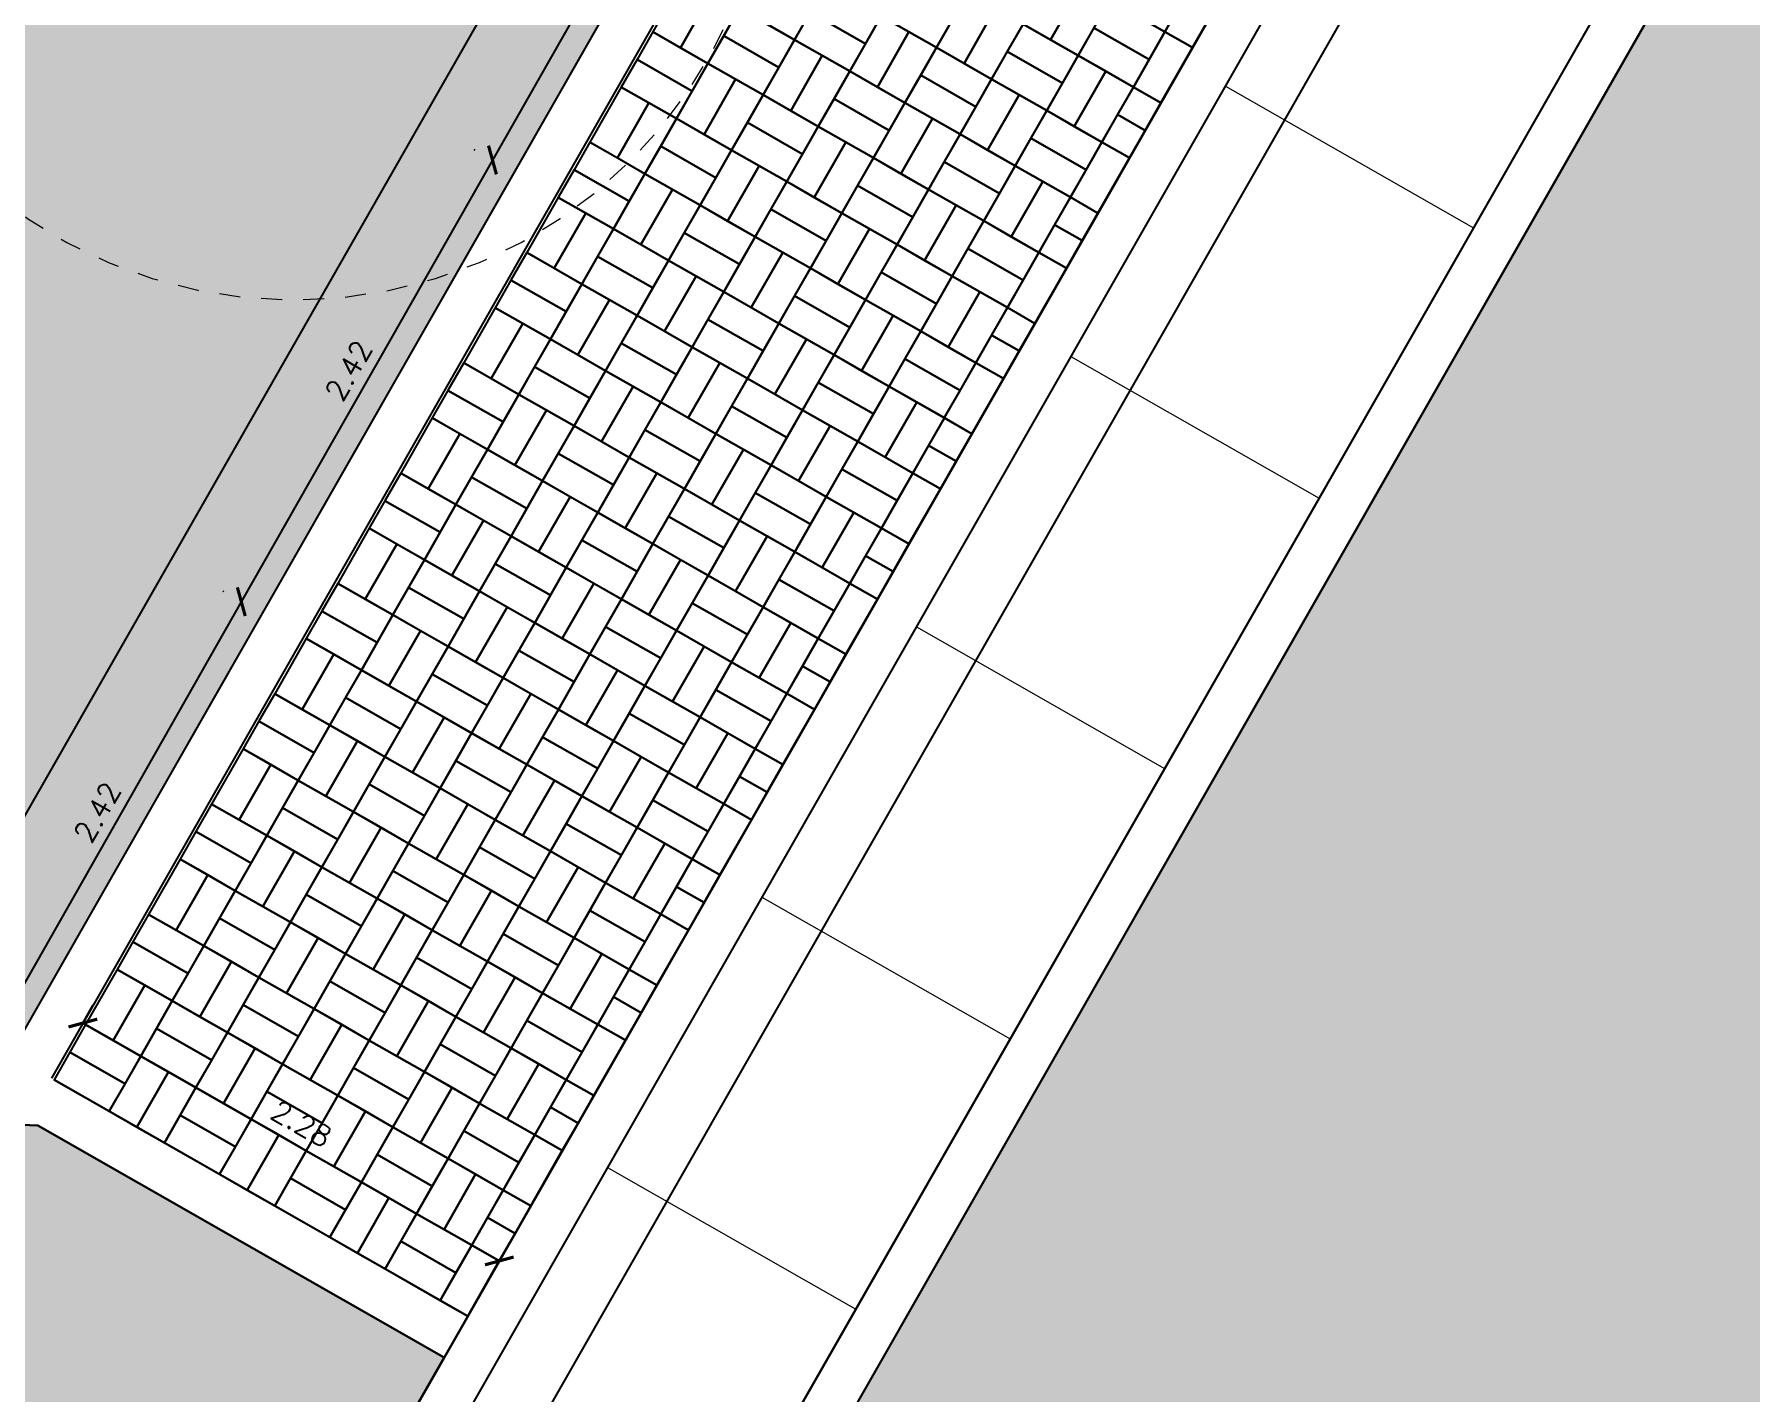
# Model space of a CAD drawing. Header units: millimetres. Extents: x 460 to 723, y 360 to 962.
# Drawn here: x 583.04 to 591.2, y 558.81 to 565.27 of the extents above; entities that cross this region are included whole.
import ezdxf

# ---------------------------------------------------------------- set-up
doc = ezdxf.new("R2010")
doc.units = ezdxf.units.MM
doc.linetypes.add('DASHED2', pattern=[0.375, 0.25, -0.125])
doc.layers.get('0').update_dxf_attribs({"true_color": 0xc2ced6})
for name, color, linetype in [('00_Lotes', 224, 'Continuous'), ('0_HATCH_VEREDA', 253, 'Continuous'), ('_P_ARQ', 7, 'Continuous'), ('C-ROAD', 7, 'Continuous'), ('G-ACOTADO LOTES', 251, 'Continuous')]:
    doc.layers.add(name, color=color, linetype=linetype)
for name, color, linetype, lineweight in [('Menorca-Parques-A-Arboles', 74, 'Continuous', 18), ('Menorca-Parques-A-Bruñas', 252, 'Continuous', 5), ('Menorca-Parques-A-Proyeccion', 9, 'DASHED2', 9)]:
    doc.layers.add(name, color=color, linetype=linetype, lineweight=lineweight)
doc.styles.add('01COTAS', font='romans.shx')
doc.dimstyles.new('DIM-50-PLANTA', dxfattribs={"dimscale": 0.05, "dimtxt": 2, "dimasz": 2, "dimexe": 2, "dimexo": 2, "dimgap": 1, "dimtad": 1, "dimzin": 4, "dimdsep": 46, "dimtxsty": '01COTAS', "dimblk": 'ARCHTICK', "dimcen": 25, "dimclrd": 256, "dimclre": 256, "dimclrt": 2, "dimadec": 0, "dimazin": 3, "dimtfac": 1, "dimtmove": 2, "dimatfit": 3, "dimfxl": 2, "dimtolj": 1, "dimtzin": 0, "dimarcsym": 0})

# ---------------------------------------------------------------- blocks, each defined once
blk = doc.blocks.new('cancha de fronton')
at = {"true_color": 0x93404e, "transparency": 33554618}
h = blk.add_hatch(color=15, dxfattribs=at)
h.dxf.hatch_style = 1
h.paths.add_polyline_path([(313337.1087, 8610018.7388), (313323.9713, 8610015.2221), (313328.2379, 8609999.2833), (313331.1359, 8610000.059), (313328.0329, 8610011.6509), (313335.3744, 8610013.6161), (313338.4774, 8610002.0243), (313341.3754, 8610002.8)])
at = {"layer": '_P_ARQ'}
blk.add_line((313323.9713, 8610015.2221), (313337.1087, 8610018.7388), dxfattribs=at)
at = {"layer": '_P_ARQ', "linetype": 'Continuous', "elevation": 6.8006}
blk.add_lwpolyline([(313337.1087, 8610018.7388), (313323.9713, 8610015.2221), (313328.2379, 8609999.2833), (313331.1359, 8610000.059), (313328.0329, 8610011.6509), (313335.3744, 8610013.6161), (313338.4774, 8610002.0243), (313341.3754, 8610002.8)], close=True, dxfattribs=at)
blk = doc.blocks.new('block de adoquin 2')
at = {"layer": '0_HATCH_VEREDA', "elevation": -6.8006}
for points in [[(311096.1001, 8611288.2044), (311096.2001, 8611288.2049), (311096.1992, 8611288.4049), (311096.0992, 8611288.4044)], [(311096.2001, 8611288.2049), (311096.3001, 8611288.2053), (311096.2992, 8611288.4053), (311096.1992, 8611288.4049)], [(311096.2992, 8611288.4053), (311096.2997, 8611288.3053), (311096.4997, 8611288.3063), (311096.4992, 8611288.4063)], [(311096.5001, 8611288.2063), (311096.6001, 8611288.2067), (311096.5992, 8611288.4067), (311096.4992, 8611288.4063)], [(311096.6001, 8611288.2067), (311096.7001, 8611288.2072), (311096.6992, 8611288.4072), (311096.5992, 8611288.4067)], [(311096.6992, 8611288.4072), (311096.6997, 8611288.3072), (311096.8997, 8611288.3081), (311096.8992, 8611288.4081)], [(311096.9001, 8611288.2081), (311097.0001, 8611288.2086), (311096.9992, 8611288.4086), (311096.8992, 8611288.4081)], [(311097.0001, 8611288.2086), (311097.1001, 8611288.2091), (311097.0992, 8611288.4091), (311096.9992, 8611288.4086)], [(311097.0992, 8611288.4091), (311097.0997, 8611288.3091), (311097.2997, 8611288.31), (311097.2992, 8611288.41)], [(311097.3001, 8611288.21), (311097.4001, 8611288.2105), (311097.3992, 8611288.4105), (311097.2992, 8611288.41)], [(311097.4001, 8611288.2105), (311097.5001, 8611288.211), (311097.4992, 8611288.411), (311097.3992, 8611288.4105)], [(311097.5992, 8611288.4114), (311097.4992, 8611288.411), (311097.4997, 8611288.311), (311097.5997, 8611288.3114)], [(311096.2997, 8611288.3053), (311096.3001, 8611288.2053), (311096.5001, 8611288.2063), (311096.4997, 8611288.3063)], [(311096.6997, 8611288.3072), (311096.7001, 8611288.2072), (311096.9001, 8611288.2081), (311096.8997, 8611288.3081)], [(311097.0997, 8611288.3091), (311097.1001, 8611288.2091), (311097.3001, 8611288.21), (311097.2997, 8611288.31)], [(311097.5997, 8611288.3114), (311097.4997, 8611288.311), (311097.5001, 8611288.211), (311097.6001, 8611288.2114)], [(311096.1001, 8611288.2044), (311096.1006, 8611288.1044), (311096.3006, 8611288.1053), (311096.3001, 8611288.2053)], [(311096.3011, 8611288.0053), (311096.4011, 8611288.0058), (311096.4001, 8611288.2058), (311096.3001, 8611288.2053)], [(311096.4011, 8611288.0058), (311096.5011, 8611288.0063), (311096.5001, 8611288.2063), (311096.4001, 8611288.2058)], [(311096.5001, 8611288.2063), (311096.5006, 8611288.1063), (311096.7006, 8611288.1072), (311096.7001, 8611288.2072)], [(311096.7011, 8611288.0072), (311096.8011, 8611288.0077), (311096.8001, 8611288.2077), (311096.7001, 8611288.2072)], [(311096.8011, 8611288.0077), (311096.9011, 8611288.0081), (311096.9001, 8611288.2081), (311096.8001, 8611288.2077)], [(311096.9001, 8611288.2081), (311096.9006, 8611288.1081), (311097.1006, 8611288.1091), (311097.1001, 8611288.2091)], [(311097.1011, 8611288.0091), (311097.2011, 8611288.0096), (311097.2001, 8611288.2096), (311097.1001, 8611288.2091)], [(311097.2011, 8611288.0096), (311097.3011, 8611288.01), (311097.3001, 8611288.21), (311097.2001, 8611288.2096)], [(311097.3001, 8611288.21), (311097.3006, 8611288.11), (311097.5006, 8611288.111), (311097.5001, 8611288.211)], [(311097.5011, 8611288.011), (311097.6011, 8611288.0114), (311097.6001, 8611288.2114), (311097.5001, 8611288.211)], [(311096.5006, 8611288.1063), (311096.5011, 8611288.0063), (311096.7011, 8611288.0072), (311096.7006, 8611288.1072)], [(311096.9006, 8611288.1081), (311096.9011, 8611288.0081), (311097.1011, 8611288.0091), (311097.1006, 8611288.1091)], [(311097.3006, 8611288.11), (311097.3011, 8611288.01), (311097.5011, 8611288.011), (311097.5006, 8611288.111)], [(311096.1006, 8611288.1044), (311096.1011, 8611288.0044), (311096.3011, 8611288.0053), (311096.3006, 8611288.1053)], [(311096.102, 8611287.8044), (311096.202, 8611287.8049), (311096.2011, 8611288.0049), (311096.1011, 8611288.0044)], [(311096.202, 8611287.8049), (311096.302, 8611287.8053), (311096.3011, 8611288.0053), (311096.2011, 8611288.0049)], [(311096.3011, 8611288.0053), (311096.3015, 8611287.9053), (311096.5015, 8611287.9063), (311096.5011, 8611288.0063)], [(311096.502, 8611287.8063), (311096.602, 8611287.8067), (311096.6011, 8611288.0067), (311096.5011, 8611288.0063)], [(311096.602, 8611287.8067), (311096.702, 8611287.8072), (311096.7011, 8611288.0072), (311096.6011, 8611288.0067)], [(311096.7011, 8611288.0072), (311096.7015, 8611287.9072), (311096.9015, 8611287.9081), (311096.9011, 8611288.0081)], [(311096.902, 8611287.8082), (311097.002, 8611287.8086), (311097.0011, 8611288.0086), (311096.9011, 8611288.0081)], [(311097.002, 8611287.8086), (311097.102, 8611287.8091), (311097.1011, 8611288.0091), (311097.0011, 8611288.0086)], [(311097.1011, 8611288.0091), (311097.1015, 8611287.9091), (311097.3015, 8611287.91), (311097.3011, 8611288.01)], [(311097.302, 8611287.81), (311097.402, 8611287.8105), (311097.4011, 8611288.0105), (311097.3011, 8611288.01)], [(311097.402, 8611287.8105), (311097.502, 8611287.811), (311097.5011, 8611288.011), (311097.4011, 8611288.0105)], [(311097.6011, 8611288.0114), (311097.5011, 8611288.011), (311097.5015, 8611287.911), (311097.6015, 8611287.9114)], [(311096.3015, 8611287.9053), (311096.302, 8611287.8053), (311096.502, 8611287.8063), (311096.5015, 8611287.9063)], [(311096.7015, 8611287.9072), (311096.702, 8611287.8072), (311096.902, 8611287.8082), (311096.9015, 8611287.9081)], [(311097.1015, 8611287.9091), (311097.102, 8611287.8091), (311097.302, 8611287.81), (311097.3015, 8611287.91)], [(311097.6015, 8611287.9114), (311097.5015, 8611287.911), (311097.502, 8611287.811), (311097.602, 8611287.8114)], [(311096.102, 8611287.8044), (311096.1025, 8611287.7044), (311096.3025, 8611287.7053), (311096.302, 8611287.8053)], [(311096.303, 8611287.6053), (311096.403, 8611287.6058), (311096.402, 8611287.8058), (311096.302, 8611287.8053)], [(311096.403, 8611287.6058), (311096.503, 8611287.6063), (311096.502, 8611287.8063), (311096.402, 8611287.8058)], [(311096.502, 8611287.8063), (311096.5025, 8611287.7063), (311096.7025, 8611287.7072), (311096.702, 8611287.8072)], [(311096.7029, 8611287.6072), (311096.8029, 8611287.6077), (311096.802, 8611287.8077), (311096.702, 8611287.8072)], [(311096.8029, 8611287.6077), (311096.9029, 8611287.6082), (311096.902, 8611287.8082), (311096.802, 8611287.8077)], [(311096.902, 8611287.8082), (311096.9025, 8611287.7082), (311097.1025, 8611287.7091), (311097.102, 8611287.8091)], [(311097.1029, 8611287.6091), (311097.2029, 8611287.6096), (311097.202, 8611287.8096), (311097.102, 8611287.8091)], [(311097.2029, 8611287.6096), (311097.3029, 8611287.61), (311097.302, 8611287.81), (311097.202, 8611287.8096)], [(311097.302, 8611287.81), (311097.3025, 8611287.71), (311097.5025, 8611287.711), (311097.502, 8611287.811)], [(311097.5029, 8611287.611), (311097.6029, 8611287.6114), (311097.602, 8611287.8114), (311097.502, 8611287.811)], [(311096.1025, 8611287.7044), (311096.103, 8611287.6044), (311096.303, 8611287.6053), (311096.3025, 8611287.7053)], [(311096.5025, 8611287.7063), (311096.503, 8611287.6063), (311096.7029, 8611287.6072), (311096.7025, 8611287.7072)], [(311096.9025, 8611287.7082), (311096.9029, 8611287.6082), (311097.1029, 8611287.6091), (311097.1025, 8611287.7091)], [(311097.3025, 8611287.71), (311097.3029, 8611287.61), (311097.5029, 8611287.611), (311097.5025, 8611287.711)], [(311096.1039, 8611287.4044), (311096.2039, 8611287.4049), (311096.203, 8611287.6049), (311096.103, 8611287.6044)], [(311096.2039, 8611287.4049), (311096.3039, 8611287.4053), (311096.303, 8611287.6053), (311096.203, 8611287.6049)], [(311096.303, 8611287.6053), (311096.3034, 8611287.5053), (311096.5034, 8611287.5063), (311096.503, 8611287.6063)], [(311096.5039, 8611287.4063), (311096.6039, 8611287.4067), (311096.6029, 8611287.6067), (311096.503, 8611287.6063)], [(311096.6039, 8611287.4067), (311096.7039, 8611287.4072), (311096.7029, 8611287.6072), (311096.6029, 8611287.6067)], [(311096.7029, 8611287.6072), (311096.7034, 8611287.5072), (311096.9034, 8611287.5082), (311096.9029, 8611287.6082)], [(311096.9039, 8611287.4082), (311097.0039, 8611287.4086), (311097.0029, 8611287.6086), (311096.9029, 8611287.6082)], [(311097.0039, 8611287.4086), (311097.1039, 8611287.4091), (311097.1029, 8611287.6091), (311097.0029, 8611287.6086)], [(311097.1029, 8611287.6091), (311097.1034, 8611287.5091), (311097.3034, 8611287.51), (311097.3029, 8611287.61)], [(311097.3039, 8611287.41), (311097.4039, 8611287.4105), (311097.4029, 8611287.6105), (311097.3029, 8611287.61)], [(311097.4039, 8611287.4105), (311097.5039, 8611287.411), (311097.5029, 8611287.611), (311097.4029, 8611287.6105)], [(311097.6029, 8611287.6114), (311097.5029, 8611287.611), (311097.5034, 8611287.511), (311097.6034, 8611287.5114)], [(311096.3034, 8611287.5053), (311096.3039, 8611287.4053), (311096.5039, 8611287.4063), (311096.5034, 8611287.5063)], [(311096.7034, 8611287.5072), (311096.7039, 8611287.4072), (311096.9039, 8611287.4082), (311096.9034, 8611287.5082)], [(311097.1034, 8611287.5091), (311097.1039, 8611287.4091), (311097.3039, 8611287.41), (311097.3034, 8611287.51)], [(311097.6034, 8611287.5114), (311097.5034, 8611287.511), (311097.5039, 8611287.411), (311097.6039, 8611287.4114)], [(311096.1039, 8611287.4044), (311096.1044, 8611287.3044), (311096.3044, 8611287.3053), (311096.3039, 8611287.4053)], [(311096.3048, 8611287.2053), (311096.4048, 8611287.2058), (311096.4039, 8611287.4058), (311096.3039, 8611287.4053)], [(311096.4048, 8611287.2058), (311096.5048, 8611287.2063), (311096.5039, 8611287.4063), (311096.4039, 8611287.4058)], [(311096.5039, 8611287.4063), (311096.5044, 8611287.3063), (311096.7044, 8611287.3072), (311096.7039, 8611287.4072)], [(311096.7048, 8611287.2072), (311096.8048, 8611287.2077), (311096.8039, 8611287.4077), (311096.7039, 8611287.4072)], [(311096.8048, 8611287.2077), (311096.9048, 8611287.2082), (311096.9039, 8611287.4082), (311096.8039, 8611287.4077)], [(311096.9039, 8611287.4082), (311096.9044, 8611287.3082), (311097.1044, 8611287.3091), (311097.1039, 8611287.4091)], [(311097.1048, 8611287.2091), (311097.2048, 8611287.2096), (311097.2039, 8611287.4096), (311097.1039, 8611287.4091)], [(311097.2048, 8611287.2096), (311097.3048, 8611287.21), (311097.3039, 8611287.41), (311097.2039, 8611287.4096)], [(311097.3039, 8611287.41), (311097.3043, 8611287.31), (311097.5043, 8611287.311), (311097.5039, 8611287.411)], [(311097.5048, 8611287.211), (311097.6048, 8611287.2114), (311097.6039, 8611287.4114), (311097.5039, 8611287.411)], [(311096.1044, 8611287.3044), (311096.1048, 8611287.2044), (311096.3048, 8611287.2053), (311096.3044, 8611287.3053)], [(311096.5044, 8611287.3063), (311096.5048, 8611287.2063), (311096.7048, 8611287.2072), (311096.7044, 8611287.3072)], [(311096.9044, 8611287.3082), (311096.9048, 8611287.2082), (311097.1048, 8611287.2091), (311097.1044, 8611287.3091)], [(311097.3043, 8611287.31), (311097.3048, 8611287.21), (311097.5048, 8611287.211), (311097.5043, 8611287.311)], [(311096.1058, 8611287.0044), (311096.2058, 8611287.0049), (311096.2048, 8611287.2049), (311096.1048, 8611287.2044)], [(311096.2058, 8611287.0049), (311096.3058, 8611287.0053), (311096.3048, 8611287.2053), (311096.2048, 8611287.2049)], [(311096.3048, 8611287.2053), (311096.3053, 8611287.1053), (311096.5053, 8611287.1063), (311096.5048, 8611287.2063)], [(311096.5058, 8611287.0063), (311096.6058, 8611287.0068), (311096.6048, 8611287.2068), (311096.5048, 8611287.2063)], [(311096.6058, 8611287.0068), (311096.7058, 8611287.0072), (311096.7048, 8611287.2072), (311096.6048, 8611287.2068)], [(311096.7048, 8611287.2072), (311096.7053, 8611287.1072), (311096.9053, 8611287.1082), (311096.9048, 8611287.2082)], [(311096.9058, 8611287.0082), (311097.0058, 8611287.0086), (311097.0048, 8611287.2086), (311096.9048, 8611287.2082)], [(311097.0058, 8611287.0086), (311097.1058, 8611287.0091), (311097.1048, 8611287.2091), (311097.0048, 8611287.2086)], [(311097.1048, 8611287.2091), (311097.1053, 8611287.1091), (311097.3053, 8611287.11), (311097.3048, 8611287.21)], [(311097.3058, 8611287.01), (311097.4058, 8611287.0105), (311097.4048, 8611287.2105), (311097.3048, 8611287.21)], [(311097.4058, 8611287.0105), (311097.5058, 8611287.011), (311097.5048, 8611287.211), (311097.4048, 8611287.2105)], [(311097.6048, 8611287.2114), (311097.5048, 8611287.211), (311097.5053, 8611287.111), (311097.6053, 8611287.1114)], [(311096.3053, 8611287.1053), (311096.3058, 8611287.0053), (311096.5058, 8611287.0063), (311096.5053, 8611287.1063)], [(311096.7053, 8611287.1072), (311096.7058, 8611287.0072), (311096.9058, 8611287.0082), (311096.9053, 8611287.1082)], [(311097.1053, 8611287.1091), (311097.1058, 8611287.0091), (311097.3058, 8611287.01), (311097.3053, 8611287.11)], [(311097.6053, 8611287.1114), (311097.5053, 8611287.111), (311097.5058, 8611287.011), (311097.6058, 8611287.0114)], [(311096.1058, 8611287.0044), (311096.1062, 8611286.9044), (311096.3062, 8611286.9053), (311096.3058, 8611287.0053)], [(311096.3067, 8611286.8053), (311096.4067, 8611286.8058), (311096.4058, 8611287.0058), (311096.3058, 8611287.0053)], [(311096.4067, 8611286.8058), (311096.5067, 8611286.8063), (311096.5058, 8611287.0063), (311096.4058, 8611287.0058)], [(311096.5058, 8611287.0063), (311096.5062, 8611286.9063), (311096.7062, 8611286.9072), (311096.7058, 8611287.0072)], [(311096.7067, 8611286.8072), (311096.8067, 8611286.8077), (311096.8058, 8611287.0077), (311096.7058, 8611287.0072)], [(311096.8067, 8611286.8077), (311096.9067, 8611286.8082), (311096.9058, 8611287.0082), (311096.8058, 8611287.0077)], [(311096.9058, 8611287.0082), (311096.9062, 8611286.9082), (311097.1062, 8611286.9091), (311097.1058, 8611287.0091)], [(311097.1067, 8611286.8091), (311097.2067, 8611286.8096), (311097.2058, 8611287.0096), (311097.1058, 8611287.0091)], [(311097.2067, 8611286.8096), (311097.3067, 8611286.81), (311097.3058, 8611287.01), (311097.2058, 8611287.0096)], [(311097.3058, 8611287.01), (311097.3062, 8611286.91), (311097.5062, 8611286.911), (311097.5058, 8611287.011)], [(311097.5067, 8611286.811), (311097.6067, 8611286.8114), (311097.6058, 8611287.0114), (311097.5058, 8611287.011)], [(311096.1062, 8611286.9044), (311096.1067, 8611286.8044), (311096.3067, 8611286.8053), (311096.3062, 8611286.9053)], [(311096.5062, 8611286.9063), (311096.5067, 8611286.8063), (311096.7067, 8611286.8072), (311096.7062, 8611286.9072)], [(311096.9062, 8611286.9082), (311096.9067, 8611286.8082), (311097.1067, 8611286.8091), (311097.1062, 8611286.9091)], [(311097.3062, 8611286.91), (311097.3067, 8611286.81), (311097.5067, 8611286.811), (311097.5062, 8611286.911)]]:
    blk.add_lwpolyline(points, close=True, dxfattribs=at)
blk = doc.blocks.new('BLOCK ADOQUIN ROJO 3')
at = {"layer": 'C-ROAD', "color": 244, "linetype": 'Continuous', "transparency": 33554687, "elevation": -6.8006}
for points in [[(311100.7103, 8611290.9814), (311100.7969, 8611290.9315), (311100.8969, 8611291.1047), (311100.8103, 8611291.1547)], [(311100.7969, 8611290.9315), (311100.8835, 8611290.8815), (311100.9835, 8611291.0547), (311100.8969, 8611291.1047)], [(311100.9835, 8611291.0547), (311100.9335, 8611290.9681), (311101.1067, 8611290.8681), (311101.1567, 8611290.9547)], [(311100.7103, 8611290.9814), (311100.6603, 8611290.8948), (311100.8335, 8611290.7948), (311100.8835, 8611290.8815)], [(311100.9335, 8611290.9681), (311100.8835, 8611290.8815), (311101.0567, 8611290.7815), (311101.1067, 8611290.8681)], [(311101.0567, 8611290.7815), (311101.1433, 8611290.7315), (311101.2433, 8611290.9047), (311101.1567, 8611290.9547)], [(311100.6603, 8611290.8948), (311100.6103, 8611290.8082), (311100.7835, 8611290.7082), (311100.8335, 8611290.7948)], [(311100.7835, 8611290.7082), (311100.8701, 8611290.6582), (311100.9701, 8611290.8315), (311100.8835, 8611290.8815)], [(311101.1433, 8611290.7315), (311101.2299, 8611290.6815), (311101.3299, 8611290.8547), (311101.2433, 8611290.9047)], [(311100.5103, 8611290.635), (311100.5969, 8611290.585), (311100.6969, 8611290.7582), (311100.6103, 8611290.8082)], [(311100.8701, 8611290.6582), (311100.9567, 8611290.6083), (311101.0567, 8611290.7815), (311100.9701, 8611290.8315)], [(311101.3299, 8611290.8547), (311101.2799, 8611290.7681), (311101.4531, 8611290.6681), (311101.5031, 8611290.7547)], [(311100.5969, 8611290.585), (311100.6835, 8611290.535), (311100.7835, 8611290.7082), (311100.6969, 8611290.7582)], [(311101.0567, 8611290.7815), (311101.0067, 8611290.6949), (311101.1799, 8611290.5949), (311101.2299, 8611290.6815)], [(311101.2799, 8611290.7681), (311101.2299, 8611290.6815), (311101.4031, 8611290.5815), (311101.4531, 8611290.6681)], [(311101.4031, 8611290.5815), (311101.4897, 8611290.5315), (311101.5897, 8611290.7047), (311101.5031, 8611290.7547)], [(311100.7835, 8611290.7082), (311100.7335, 8611290.6216), (311100.9067, 8611290.5216), (311100.9567, 8611290.6083)], [(311101.4897, 8611290.5315), (311101.5763, 8611290.4815), (311101.6763, 8611290.6547), (311101.5897, 8611290.7047)], [(311101.0067, 8611290.6949), (311100.9567, 8611290.6083), (311101.1299, 8611290.5083), (311101.1799, 8611290.5949)], [(311101.1299, 8611290.5083), (311101.2165, 8611290.4583), (311101.3165, 8611290.6315), (311101.2299, 8611290.6815)], [(311101.6763, 8611290.6547), (311101.6263, 8611290.5681), (311101.7996, 8611290.4681), (311101.8495, 8611290.5547)], [(311100.5103, 8611290.635), (311100.4603, 8611290.5484), (311100.6335, 8611290.4484), (311100.6835, 8611290.535)], [(311100.7335, 8611290.6216), (311100.6835, 8611290.535), (311100.8567, 8611290.435), (311100.9067, 8611290.5216)], [(311100.8567, 8611290.435), (311100.9433, 8611290.385), (311101.0433, 8611290.5583), (311100.9567, 8611290.6083)], [(311101.2165, 8611290.4583), (311101.3031, 8611290.4083), (311101.4031, 8611290.5815), (311101.3165, 8611290.6315)], [(311100.4603, 8611290.5484), (311100.4103, 8611290.4618), (311100.5835, 8611290.3618), (311100.6335, 8611290.4484)], [(311100.9433, 8611290.385), (311101.0299, 8611290.3351), (311101.1299, 8611290.5083), (311101.0433, 8611290.5583)], [(311101.4031, 8611290.5815), (311101.3531, 8611290.4949), (311101.5264, 8611290.3949), (311101.5763, 8611290.4815)], [(311101.6263, 8611290.5681), (311101.5763, 8611290.4815), (311101.7496, 8611290.3815), (311101.7996, 8611290.4681)], [(311101.7496, 8611290.3815), (311101.8362, 8611290.3315), (311101.9362, 8611290.5047), (311101.8495, 8611290.5547)], [(311100.5835, 8611290.3618), (311100.6701, 8611290.3118), (311100.7701, 8611290.485), (311100.6835, 8611290.535)], [(311100.6701, 8611290.3118), (311100.7567, 8611290.2618), (311100.8567, 8611290.435), (311100.7701, 8611290.485)], [(311101.1299, 8611290.5083), (311101.0799, 8611290.4217), (311101.2531, 8611290.3217), (311101.3031, 8611290.4083)], [(311101.3531, 8611290.4949), (311101.3031, 8611290.4083), (311101.4764, 8611290.3083), (311101.5264, 8611290.3949)], [(311101.8362, 8611290.3315), (311101.9228, 8611290.2815), (311102.0228, 8611290.4547), (311101.9362, 8611290.5047)], [(311100.3103, 8611290.2886), (311100.3969, 8611290.2386), (311100.4969, 8611290.4118), (311100.4103, 8611290.4618)], [(311100.8567, 8611290.435), (311100.8067, 8611290.3484), (311100.9799, 8611290.2484), (311101.0299, 8611290.3351)], [(311101.4764, 8611290.3083), (311101.563, 8611290.2583), (311101.663, 8611290.4315), (311101.5763, 8611290.4815)], [(311101.563, 8611290.2583), (311101.6496, 8611290.2083), (311101.7496, 8611290.3815), (311101.663, 8611290.4315)], [(311102.1094, 8611290.4047), (311102.0228, 8611290.4547), (311101.9728, 8611290.3681), (311102.0594, 8611290.3181)], [(311100.3969, 8611290.2386), (311100.4835, 8611290.1886), (311100.5835, 8611290.3618), (311100.4969, 8611290.4118)], [(311101.0799, 8611290.4217), (311101.0299, 8611290.3351), (311101.2032, 8611290.2351), (311101.2531, 8611290.3217)], [(311101.2032, 8611290.2351), (311101.2898, 8611290.1851), (311101.3898, 8611290.3583), (311101.3031, 8611290.4083)], [(311101.7496, 8611290.3815), (311101.6996, 8611290.2949), (311101.8728, 8611290.1949), (311101.9228, 8611290.2815)], [(311100.5835, 8611290.3618), (311100.5335, 8611290.2752), (311100.7067, 8611290.1752), (311100.7567, 8611290.2618)], [(311100.8067, 8611290.3484), (311100.7567, 8611290.2618), (311100.93, 8611290.1618), (311100.9799, 8611290.2484)], [(311100.93, 8611290.1618), (311101.0166, 8611290.1118), (311101.1165, 8611290.2851), (311101.0299, 8611290.3351)], [(311101.2898, 8611290.1851), (311101.3764, 8611290.1351), (311101.4764, 8611290.3083), (311101.3898, 8611290.3583)], [(311102.0594, 8611290.3181), (311101.9728, 8611290.3681), (311101.9228, 8611290.2815), (311102.0094, 8611290.2315)], [(311100.3103, 8611290.2886), (311100.2603, 8611290.202), (311100.4335, 8611290.102), (311100.4835, 8611290.1886)], [(311100.5335, 8611290.2752), (311100.4835, 8611290.1886), (311100.6568, 8611290.0886), (311100.7067, 8611290.1752)], [(311101.0166, 8611290.1118), (311101.1032, 8611290.0619), (311101.2032, 8611290.2351), (311101.1165, 8611290.2851)], [(311101.4764, 8611290.3083), (311101.4264, 8611290.2217), (311101.5996, 8611290.1217), (311101.6496, 8611290.2083)], [(311101.6996, 8611290.2949), (311101.6496, 8611290.2083), (311101.8228, 8611290.1083), (311101.8728, 8611290.1949)], [(311101.8228, 8611290.1083), (311101.9094, 8611290.0583), (311102.0094, 8611290.2315), (311101.9228, 8611290.2815)], [(311100.6568, 8611290.0886), (311100.7434, 8611290.0386), (311100.8433, 8611290.2118), (311100.7567, 8611290.2618)], [(311101.2032, 8611290.2351), (311101.1532, 8611290.1485), (311101.3264, 8611290.0485), (311101.3764, 8611290.1351)], [(311101.4264, 8611290.2217), (311101.3764, 8611290.1351), (311101.5496, 8611290.0351), (311101.5996, 8611290.1217)], [(311100.2603, 8611290.202), (311100.2103, 8611290.1154), (311100.3836, 8611290.0154), (311100.4335, 8611290.102)], [(311100.3836, 8611290.0154), (311100.4702, 8611289.9654), (311100.5701, 8611290.1386), (311100.4835, 8611290.1886)], [(311100.7434, 8611290.0386), (311100.83, 8611289.9886), (311100.93, 8611290.1618), (311100.8433, 8611290.2118)], [(311100.93, 8611290.1618), (311100.88, 8611290.0752), (311101.0532, 8611289.9752), (311101.1032, 8611290.0619)], [(311101.5496, 8611290.0351), (311101.6362, 8611289.9851), (311101.7362, 8611290.1583), (311101.6496, 8611290.2083)], [(311100.1104, 8611289.9422), (311100.197, 8611289.8922), (311100.2969, 8611290.0654), (311100.2103, 8611290.1154)], [(311100.4702, 8611289.9654), (311100.5568, 8611289.9154), (311100.6568, 8611290.0886), (311100.5701, 8611290.1386)], [(311101.1532, 8611290.1485), (311101.1032, 8611290.0619), (311101.2764, 8611289.9619), (311101.3264, 8611290.0485)], [(311101.2764, 8611289.9619), (311101.363, 8611289.9119), (311101.463, 8611290.0851), (311101.3764, 8611290.1351)], [(311101.6362, 8611289.9851), (311101.7228, 8611289.9351), (311101.8228, 8611290.1083), (311101.7362, 8611290.1583)], [(311101.9094, 8611290.0583), (311101.8228, 8611290.1083), (311101.7728, 8611290.0217), (311101.8594, 8611289.9717)], [(311100.197, 8611289.8922), (311100.2836, 8611289.8422), (311100.3836, 8611290.0154), (311100.2969, 8611290.0654)], [(311100.6568, 8611290.0886), (311100.6068, 8611290.002), (311100.78, 8611289.902), (311100.83, 8611289.9886)], [(311100.88, 8611290.0752), (311100.83, 8611289.9886), (311101.0032, 8611289.8886), (311101.0532, 8611289.9752)], [(311101.0032, 8611289.8886), (311101.0898, 8611289.8386), (311101.1898, 8611290.0119), (311101.1032, 8611290.0619)], [(311101.363, 8611289.9119), (311101.4496, 8611289.8619), (311101.5496, 8611290.0351), (311101.463, 8611290.0851)], [(311100.3836, 8611290.0154), (311100.3336, 8611289.9288), (311100.5068, 8611289.8288), (311100.5568, 8611289.9154)], [(311100.6068, 8611290.002), (311100.5568, 8611289.9154), (311100.73, 8611289.8154), (311100.78, 8611289.902)], [(311101.0898, 8611289.8386), (311101.1764, 8611289.7887), (311101.2764, 8611289.9619), (311101.1898, 8611290.0119)], [(311101.5496, 8611290.0351), (311101.4996, 8611289.9485), (311101.6728, 8611289.8485), (311101.7228, 8611289.9351)], [(311101.8594, 8611289.9717), (311101.7728, 8611290.0217), (311101.7228, 8611289.9351), (311101.8094, 8611289.8851)], [(311100.73, 8611289.8154), (311100.8166, 8611289.7654), (311100.9166, 8611289.9386), (311100.83, 8611289.9886)], [(311101.2764, 8611289.9619), (311101.2264, 8611289.8753), (311101.3996, 8611289.7753), (311101.4496, 8611289.8619)], [(311101.4996, 8611289.9485), (311101.4496, 8611289.8619), (311101.6228, 8611289.7619), (311101.6728, 8611289.8485)], [(311100.1104, 8611289.9422), (311100.0604, 8611289.8556), (311100.2336, 8611289.7556), (311100.2836, 8611289.8422)], [(311100.3336, 8611289.9288), (311100.2836, 8611289.8422), (311100.4568, 8611289.7422), (311100.5068, 8611289.8288)], [(311100.4568, 8611289.7422), (311100.5434, 8611289.6922), (311100.6434, 8611289.8654), (311100.5568, 8611289.9154)], [(311100.8166, 8611289.7654), (311100.9032, 8611289.7154), (311101.0032, 8611289.8886), (311100.9166, 8611289.9386)], [(311101.6228, 8611289.7619), (311101.7094, 8611289.7119), (311101.8094, 8611289.8851), (311101.7228, 8611289.9351)], [(311100.0604, 8611289.8556), (311100.0104, 8611289.769), (311100.1836, 8611289.669), (311100.2336, 8611289.7556)], [(311100.1836, 8611289.669), (311100.2702, 8611289.619), (311100.3702, 8611289.7922), (311100.2836, 8611289.8422)], [(311100.5434, 8611289.6922), (311100.63, 8611289.6422), (311100.73, 8611289.8154), (311100.6434, 8611289.8654)], [(311101.0032, 8611289.8886), (311100.9532, 8611289.802), (311101.1264, 8611289.702), (311101.1764, 8611289.7887)], [(311101.2264, 8611289.8753), (311101.1764, 8611289.7887), (311101.3496, 8611289.6887), (311101.3996, 8611289.7753)], [(311101.3496, 8611289.6887), (311101.4362, 8611289.6387), (311101.5362, 8611289.8119), (311101.4496, 8611289.8619)], [(311100.2702, 8611289.619), (311100.3568, 8611289.569), (311100.4568, 8611289.7422), (311100.3702, 8611289.7922)], [(311100.73, 8611289.8154), (311100.68, 8611289.7288), (311100.8532, 8611289.6288), (311100.9032, 8611289.7154)], [(311100.9532, 8611289.802), (311100.9032, 8611289.7154), (311101.0764, 8611289.6154), (311101.1264, 8611289.702)], [(311101.0764, 8611289.6154), (311101.163, 8611289.5654), (311101.263, 8611289.7387), (311101.1764, 8611289.7887)], [(311101.4362, 8611289.6387), (311101.5228, 8611289.5887), (311101.6228, 8611289.7619), (311101.5362, 8611289.8119)], [(311100.4568, 8611289.7422), (311100.4068, 8611289.6556), (311100.58, 8611289.5556), (311100.63, 8611289.6422)], [(311100.68, 8611289.7288), (311100.63, 8611289.6422), (311100.8032, 8611289.5422), (311100.8532, 8611289.6288)], [(311101.163, 8611289.5654), (311101.2496, 8611289.5154), (311101.3496, 8611289.6887), (311101.263, 8611289.7387)], [(311101.7094, 8611289.7119), (311101.6228, 8611289.7619), (311101.5728, 8611289.6753), (311101.6594, 8611289.6253)], [(311100.8032, 8611289.5422), (311100.8898, 8611289.4922), (311100.9898, 8611289.6654), (311100.9032, 8611289.7154)], [(311101.3496, 8611289.6887), (311101.2996, 8611289.6021), (311101.4728, 8611289.5021), (311101.5228, 8611289.5887)], [(311101.6594, 8611289.6253), (311101.5728, 8611289.6753), (311101.5228, 8611289.5887), (311101.6094, 8611289.5387)], [(311100.4068, 8611289.6556), (311100.3568, 8611289.569), (311100.53, 8611289.469), (311100.58, 8611289.5556)], [(311100.53, 8611289.469), (311100.6166, 8611289.419), (311100.7166, 8611289.5922), (311100.63, 8611289.6422)], [(311100.8898, 8611289.4922), (311100.9764, 8611289.4422), (311101.0764, 8611289.6154), (311100.9898, 8611289.6654)], [(311100.6166, 8611289.419), (311100.7032, 8611289.369), (311100.8032, 8611289.5422), (311100.7166, 8611289.5922)], [(311101.0764, 8611289.6154), (311101.0264, 8611289.5288), (311101.1996, 8611289.4288), (311101.2496, 8611289.5154)], [(311101.2996, 8611289.6021), (311101.2496, 8611289.5154), (311101.4228, 8611289.4155), (311101.4728, 8611289.5021)], [(311101.4228, 8611289.4155), (311101.5094, 8611289.3655), (311101.6094, 8611289.5387), (311101.5228, 8611289.5887)], [(311100.8032, 8611289.5422), (311100.7532, 8611289.4556), (311100.9264, 8611289.3556), (311100.9764, 8611289.4422)], [(311101.0264, 8611289.5288), (311100.9764, 8611289.4422), (311101.1496, 8611289.3422), (311101.1996, 8611289.4288)], [(311101.1496, 8611289.3422), (311101.2362, 8611289.2922), (311101.3362, 8611289.4655), (311101.2496, 8611289.5154)], [(311101.2362, 8611289.2922), (311101.3228, 8611289.2422), (311101.4228, 8611289.4155), (311101.3362, 8611289.4655)], [(311100.7532, 8611289.4556), (311100.7032, 8611289.369), (311100.8764, 8611289.269), (311100.9264, 8611289.3556)], [(311100.8764, 8611289.269), (311100.963, 8611289.219), (311101.063, 8611289.3922), (311100.9764, 8611289.4422)], [(311101.5094, 8611289.3655), (311101.4228, 8611289.4155), (311101.3728, 8611289.3289), (311101.4594, 8611289.2789)], [(311100.963, 8611289.219), (311101.0496, 8611289.169), (311101.1496, 8611289.3422), (311101.063, 8611289.3922)], [(311101.1496, 8611289.3422), (311101.0996, 8611289.2556), (311101.2728, 8611289.1556), (311101.3228, 8611289.2422)], [(311101.4594, 8611289.2789), (311101.3728, 8611289.3289), (311101.3228, 8611289.2422), (311101.4094, 8611289.1923)], [(311101.0996, 8611289.2556), (311101.0496, 8611289.169), (311101.2228, 8611289.069), (311101.2728, 8611289.1556)], [(311101.2228, 8611289.069), (311101.3094, 8611289.019), (311101.4094, 8611289.1923), (311101.3228, 8611289.2422)]]:
    blk.add_lwpolyline(points, close=True, dxfattribs=at)
blk = doc.blocks.new('_ArchTick')
at = {"color": 0, "linetype": 'ByBlock', "const_width": 0.15}
blk.add_lwpolyline([(-0.5, -0.5), (0.5, 0.5)], dxfattribs=at)
blk = doc.blocks.new('*D283')
at = {"layer": 'Defpoints', "color": 0, "transparency": 16777216}
for p in [(599.717, 584.2951), (599.9993, 584.1338), (581.3643, 552.1676)]:
    blk.add_point(p, dxfattribs=at)
at = {"layer": 'Menorca-Parques-A-Bruñas', "lineweight": -2, "transparency": 16777216}
for p, q in [((581.6467, 552.0063), (599.9993, 584.1338)), ((599.9954, 584.136), (600.0862, 584.0842)), ((581.6427, 552.0085), (581.7335, 551.9567))]:
    blk.add_line(p, q, dxfattribs=at)
at = {"layer": 'Menorca-Parques-A-Bruñas', "lineweight": -2, "transparency": 16777216, "xscale": 0.1, "yscale": 0.1, "zscale": 0.1}
for p, rotation in [((599.9993, 584.1338), 60.26305922463302), ((581.6467, 552.0063), 240.263059224633)]:
    blk.add_blockref('_ArchTick', p, dxfattribs=dict(at, rotation=rotation))
at = {"layer": 'Menorca-Parques-A-Bruñas', "color": 2, "transparency": 16777216, "insert": (590.7362, 568.1197), "char_height": 0.1, "attachment_point": 5, "rotation": 60.26306, "style": '01COTAS'}
blk.add_mtext('\\A1;37.00', dxfattribs=at)
blk = doc.blocks.new('*D294')
at = {"layer": 'Defpoints', "color": 0, "linetype": 'Continuous', "transparency": 16777216}
for p in [(586.7332, 566.5882, -10.267), (585.2224, 564.6685), (585.5351, 564.4908, -10.267)]:
    blk.add_point(p, dxfattribs=at)
at = {"layer": 'Menorca-Parques-A-Bruñas', "linetype": 'Continuous', "lineweight": -2, "transparency": 16777216}
for p, q in [((586.3336, 566.8155), (586.3295, 566.8178)), ((586.4164, 566.7684), (585.2224, 564.6685)), ((585.1396, 564.7157), (585.1355, 564.718))]:
    blk.add_line(p, q, dxfattribs=at)
at = {"layer": 'Menorca-Parques-A-Bruñas', "linetype": 'Continuous', "lineweight": -2, "transparency": 16777216, "xscale": 0.1, "yscale": 0.1, "zscale": 0.1}
for p, rotation in [((586.4164, 566.7684), 60.37689033142916), ((585.2224, 564.6685), 240.3768903314291)]:
    blk.add_blockref('_ArchTick', p, dxfattribs=dict(at, rotation=rotation))
at = {"layer": 'Menorca-Parques-A-Bruñas', "color": 2, "linetype": 'Continuous', "transparency": 16777216, "insert": (585.7325, 565.7679), "char_height": 0.1, "attachment_point": 5, "rotation": 60.37689, "style": '01COTAS'}
blk.add_mtext('\\A1;2.42', dxfattribs=at)
blk = doc.blocks.new('*D295')
at = {"layer": 'Defpoints', "color": 0, "linetype": 'Continuous', "transparency": 16777216}
for p in [(585.5351, 564.4908, -10.267), (584.0285, 562.5687), (584.3369, 562.3933, -10.267)]:
    blk.add_point(p, dxfattribs=at)
at = {"layer": 'Menorca-Parques-A-Bruñas', "linetype": 'Continuous', "lineweight": -2, "transparency": 16777216}
for p, q in [((585.2224, 564.6685), (584.0285, 562.5687)), ((585.1396, 564.7157), (585.1355, 564.718)), ((583.9456, 562.6159), (583.9415, 562.6182))]:
    blk.add_line(p, q, dxfattribs=at)
at = {"layer": 'Menorca-Parques-A-Bruñas', "linetype": 'Continuous', "lineweight": -2, "transparency": 16777216, "xscale": 0.1, "yscale": 0.1, "zscale": 0.1}
for p, rotation in [((585.2224, 564.6685), 60.37689033142916), ((584.0285, 562.5687), 240.3768903314291)]:
    blk.add_blockref('_ArchTick', p, dxfattribs=dict(at, rotation=rotation))
at = {"layer": 'Menorca-Parques-A-Bruñas', "color": 2, "linetype": 'Continuous', "transparency": 16777216, "insert": (584.5385, 563.6681), "char_height": 0.1, "attachment_point": 5, "rotation": 60.37689, "style": '01COTAS'}
blk.add_mtext('\\A1;2.42', dxfattribs=at)
blk = doc.blocks.new('*D247')
at = {"layer": 'Defpoints', "color": 0, "linetype": 'Continuous', "transparency": 16777216}
for p in [(584.3369, 562.3933, -10.267), (582.8345, 560.4689), (583.1388, 560.2959, -10.267)]:
    blk.add_point(p, dxfattribs=at)
at = {"layer": 'Menorca-Parques-A-Bruñas', "linetype": 'Continuous', "lineweight": -2, "transparency": 16777216}
for p, q in [((583.9456, 562.6159), (583.9415, 562.6182)), ((584.0285, 562.5687), (582.8345, 560.4689)), ((582.7515, 560.5161), (582.7476, 560.5184))]:
    blk.add_line(p, q, dxfattribs=at)
at = {"layer": 'Menorca-Parques-A-Bruñas', "linetype": 'Continuous', "lineweight": -2, "transparency": 16777216, "xscale": 0.1, "yscale": 0.1, "zscale": 0.1}
for p, rotation in [((584.0285, 562.5687), 60.37689033142916), ((582.8345, 560.4689), 240.3768903314291)]:
    blk.add_blockref('_ArchTick', p, dxfattribs=dict(at, rotation=rotation))
at = {"layer": 'Menorca-Parques-A-Bruñas', "color": 2, "linetype": 'Continuous', "transparency": 16777216, "insert": (583.3445, 561.5683), "char_height": 0.1, "attachment_point": 5, "rotation": 60.37689, "style": '01COTAS'}
blk.add_mtext('\\A1;2.42', dxfattribs=at)
blk = doc.blocks.new('*D248')
at = {"layer": 'Defpoints', "color": 0, "linetype": 'Continuous', "transparency": 16777216}
for p in [(589.0834, 572.2015), (589.5193, 571.9525), (582.8708, 560.3138)]:
    blk.add_point(p, dxfattribs=at)
at = {"layer": 'Menorca-Parques-A-Bruñas', "linetype": 'Continuous', "lineweight": -2, "transparency": 16777216}
for p, q in [((589.0873, 572.1992), (588.9966, 572.2511)), ((582.4349, 560.5628), (589.0834, 572.2015)), ((582.4388, 560.5606), (582.3481, 560.6124))]:
    blk.add_line(p, q, dxfattribs=at)
at = {"layer": 'Menorca-Parques-A-Bruñas', "linetype": 'Continuous', "lineweight": -2, "transparency": 16777216, "xscale": 0.1, "yscale": 0.1, "zscale": 0.1}
for p, rotation in [((589.0834, 572.2015), 60.26305923390061), ((582.4349, 560.5628), 240.2630592339005)]:
    blk.add_blockref('_ArchTick', p, dxfattribs=dict(at, rotation=rotation))
at = {"layer": 'Menorca-Parques-A-Bruñas', "color": 2, "linetype": 'Continuous', "transparency": 16777216, "insert": (585.6723, 566.4317), "char_height": 0.1, "attachment_point": 5, "rotation": 60.26306, "style": '01COTAS'}
blk.add_mtext('\\A1;13.40', dxfattribs=at)
blk = doc.blocks.new('*D253')
at = {"layer": 'Defpoints', "color": 0, "linetype": 'Continuous', "transparency": 16777216}
for p in [(583.1257, 560.3034), (585.2549, 559.4348), (585.1051, 559.1726)]:
    blk.add_point(p, dxfattribs=at)
at = {"layer": 'Menorca-Parques-A-Bruñas', "linetype": 'Continuous', "lineweight": -2, "transparency": 16777216}
for p, q in [((583.2732, 560.5617), (583.325, 560.6524)), ((583.2754, 560.5656), (585.2549, 559.4348)), ((585.2527, 559.4309), (585.3045, 559.5217))]:
    blk.add_line(p, q, dxfattribs=at)
at = {"layer": 'Menorca-Parques-A-Bruñas', "linetype": 'Continuous', "lineweight": -2, "transparency": 16777216, "xscale": 0.1, "yscale": 0.1, "zscale": 0.1}
for p, rotation in [((583.2754, 560.5656), 150.2630773322585), ((585.2549, 559.4348), 330.2630773322585)]:
    blk.add_blockref('_ArchTick', p, dxfattribs=dict(at, rotation=rotation))
at = {"layer": 'Menorca-Parques-A-Bruñas', "color": 2, "linetype": 'Continuous', "transparency": 16777216, "insert": (584.3148, 560.087), "char_height": 0.1, "attachment_point": 5, "rotation": 330.26308, "style": '01COTAS'}
blk.add_mtext('\\A1;2.28', dxfattribs=at)

msp = doc.modelspace()

# ---------------------------------------------------------------- hatches: boundary and pattern name
at = {"layer": 'G-ACOTADO LOTES'}
h = msp.add_hatch(color=45, dxfattribs=at)
h.dxf.hatch_style = 1
h.paths.add_polyline_path([(582.0184, 576.2373), (582.165, 560.3427), (582.8708, 560.3138), (589.5193, 571.9525)])
at = {"layer": 'Menorca-Parques-A-Arboles', "lineweight": 5, "true_color": 0x148b29, "transparency": 33554687}
h = msp.add_hatch(color=104, dxfattribs=at)
h.dxf.hatch_style = 1
h.paths.add_polyline_path([(583.0613, 560.0794), (581.9348, 560.1254), (579.661, 560.1053), (579.7281, 552.8279), (581.2537, 552.4304), (584.9928, 558.976)])

# ---------------------------------------------------------------- linework, layer by layer
at = {"layer": '00_Lotes', "elevation": 2.0973}
for points in [[(581.3643, 552.1676), (599.717, 584.2951), (579.1027, 596.0709), (579.5033, 552.6525)], [(582.0184, 576.2373), (582.165, 560.3427), (582.8708, 560.3138), (589.5193, 571.9525)], [(583.1648, 552.1236), (626.4244, 527.4118), (636.6087, 545.24), (593.3491, 569.9518)], [(583.0613, 560.0794), (581.9348, 560.1254), (579.661, 560.1053), (579.7281, 552.8279), (581.2537, 552.4304), (584.9928, 558.976)]]:
    msp.add_lwpolyline(points, close=True, dxfattribs=at)
at = {"layer": '00_Lotes'}
for points, elevation in [([(579.3328, 595.6787), (599.408, 584.2108), (581.2537, 552.4304)], 2.0973), ([(581.2537, 552.4304), (599.408, 584.2108), (579.3328, 595.6787), (579.7281, 552.8279), (581.2537, 552.4304)], 2.0973), ([(583.7263, 590.5435), (596.2978, 583.3621), (583.1257, 560.3034)], 2.0973), ([(582.8708, 560.3138), (595.9889, 583.2778), (583.5011, 590.4114), (581.8963, 589.47), (582.165, 560.3427)], 2.0973), ([(581.1945, 500.3025), (602.0141, 536.7485), (580.9837, 548.762), (601.5708, 584.8009), (613.5095, 577.981)], 2.0973), ([(581.3643, 552.1676), (599.717, 584.2951)], -8.1697), ([(582.5441, 551.4936), (600.8968, 583.6211)], -8.1697), ([(581.405, 549.043), (600.9447, 583.2485)], 2.0973), ([(585.1051, 559.1726), (583.1388, 560.2959)], 2.0973), ([(579.6609, 560.1053), (581.9348, 560.1254), (583.0613, 560.0794), (584.9928, 558.976)], 2.0973)]:
    msp.add_lwpolyline(points, dxfattribs=dict(at, elevation=elevation))
at = {"layer": 'C-ROAD', "linetype": 'Continuous', "elevation": -8.1697}
for points in [[(587.5014, 563.3675), (585.5351, 564.4908)], [(587.5014, 563.3675), (585.5351, 564.4908)], [(586.3033, 561.2701), (584.3369, 562.3933)], [(586.3033, 561.2701), (584.3369, 562.3933)]]:
    msp.add_lwpolyline(points, dxfattribs=at)
at = {"layer": 'Menorca-Parques-A-Bruñas', "linetype": 'Continuous', "elevation": 2.0973}
for points in [[(588.706, 565.0196), (589.8858, 564.3457)], [(587.9718, 563.7344), (589.1516, 563.0605)], [(587.2376, 562.4492), (588.4175, 561.7752)], [(586.5035, 561.164), (587.6833, 560.49)], [(585.7693, 559.8788), (586.9491, 559.2048)]]:
    msp.add_lwpolyline(points, dxfattribs=at)
at = {"layer": 'Menorca-Parques-A-Proyeccion', "ltscale": 0.1, "extrusion": (0, 0, -1)}
msp.add_circle((-584.2787, 566.2677, -2.0973), 2.2646, dxfattribs=at)

# ---------------------------------------------------------------- block references
at = {"layer": '00_Lotes', "xscale": 1.509708263131599, "yscale": 1.509708263131599, "zscale": 1.509708263131599, "rotation": 45.27693454058569}
msp.add_blockref('cancha de fronton', (8903447.0543, -9482414.7681, -8.1697), dxfattribs=at)
at = {"layer": '00_Lotes', "lineweight": 5, "xscale": 1.509708263131599, "yscale": 1.509708263131599, "zscale": 1.509708263131599, "rotation": 0.259902317651949}
msp.add_blockref('BLOCK ADOQUIN ROJO 3', (-410110.0941, -13001971.7589, 2.0973), dxfattribs=at)
at = {"layer": 'C-ROAD', "linetype": 'Continuous', "xscale": 1.509708263131599, "yscale": 1.509708263131599, "zscale": 1.509708263131599}
for name, p, rotation in [('BLOCK ADOQUIN ROJO 3', (-410111.6688, -13001967.4386, 2.0973), 0.2598848193865136), ('block de adoquin 2', (-6907508.8324, -11022714.5978, 2.0973), 329.9943529816084)]:
    msp.add_blockref(name, p, dxfattribs=dict(at, rotation=rotation))

# ---------------------------------------------------------------- dimensions: what is measured, and where the dimension line sits
at = {"layer": 'Menorca-Parques-A-Bruñas'}
dim = msp.add_aligned_dim(p1=(581.3643, 552.1676, 2.0973), p2=(599.717, 584.2951, 2.0973), distance=-0.3252, dimstyle='DIM-50-PLANTA', override={"dimfxl": 0.09, "dimfxlon": 1}, dxfattribs=at)
dim.commit()
dim.dimension.update_dxf_attribs({"geometry": '*D283', "text_midpoint": (590.7362, 568.1197, 2.0973)})
at = {"layer": 'Menorca-Parques-A-Bruñas', "linetype": 'Continuous'}
for p1, p2, distance, picture, middle in [((582.8708, 560.3138, 2.0973), (589.5193, 571.9525, 2.0973), 0.502, '*D248', (585.6723, 566.4317, 2.0973)), ((583.1257, 560.3034, 2.0973), (585.1051, 559.1726, 2.0973), 0.3019, '*D253', (584.3148, 560.087, 2.0973))]:
    dim = msp.add_aligned_dim(p1=p1, p2=p2, distance=distance, dimstyle='DIM-50-PLANTA', override={"dimfxl": 0.09, "dimfxlon": 1}, dxfattribs=at)
    dim.commit()
    dim.dimension.update_dxf_attribs({"geometry": picture, "text_midpoint": middle})
for base, p1, p2, picture, middle in [((585.2224, 564.6685, 2.0973), (586.7332, 566.5882, -8.1697), (585.5351, 564.4908, -8.1697), '*D294', (585.7325, 565.7679, 2.0973)), ((584.0285, 562.5687, 2.0973), (585.5351, 564.4908, -8.1697), (584.3369, 562.3933, -8.1697), '*D295', (584.5385, 563.6681, 2.0973)), ((582.8345, 560.4689, 2.0973), (584.3369, 562.3933, -8.1697), (583.1388, 560.2959, -8.1697), '*D247', (583.3445, 561.5683, 2.0973))]:
    dim = msp.add_linear_dim(base=base, p1=p1, p2=p2, angle=60.37689, dimstyle='DIM-50-PLANTA', override={"dimfxl": 0.09, "dimfxlon": 1}, dxfattribs=at)
    dim.commit()
    dim.dimension.update_dxf_attribs({"geometry": picture, "text_midpoint": middle})

doc.saveas('drawing.dxf')
